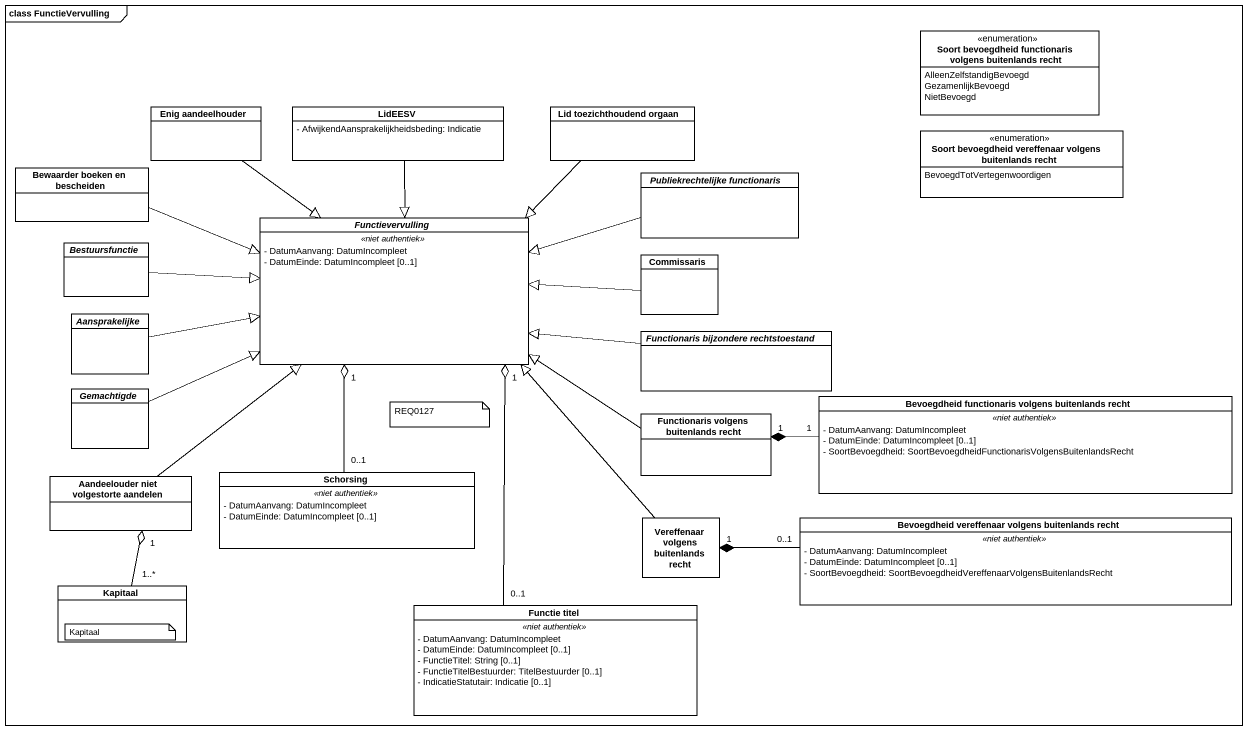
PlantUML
@startuml
mainframe class FunctieVervulling
hide circle
hide empty members
skinparam classAttributeIconSize 0
enum "Soort bevoegdheid functionaris volgens buitenlands recht" as Soort_bevoegdheid {
  AlleenZelfstandigBevoegd
  GezamenlijkBevoegd
  NietBevoegd
}
class "Enig aandeelhouder" as Enig_aandeelhouder
class LidEESV {
  - AfwijkendAansprakelijkheidsbeding: Indicatie
}
class "Lid toezichthoudend orgaan" as Lid_toezichthoudend_orgaan
enum "Soort bevoegdheid vereffenaar volgens buitenlands recht" as Soort_bevoegdheid_2 {
  BevoegdTotVertegenwoordigen
}
class "Bewaarder boeken en bescheiden" as Bewaarder_boeken_en
abstract class "Publiekrechtelijke functionaris" as Publiekrechtelijke
abstract class Functievervulling {
  .. <<niet authentiek>> ..
  - DatumAanvang: DatumIncompleet
  - DatumEinde: DatumIncompleet [0..1]
}
abstract class Bestuursfunctie
class Commissaris
abstract class Aansprakelijke
abstract class "Functionaris bijzondere rechtstoestand" as Functionaris_bijzondere
abstract class Gemachtigde
class "Functionaris volgens buitenlands recht" as Functionaris_volgens
class "Bevoegdheid functionaris volgens buitenlands recht" as Bevoegdheid_functionaris {
  .. <<niet authentiek>> ..
  - DatumAanvang: DatumIncompleet
  - DatumEinde: DatumIncompleet [0..1]
  - SoortBevoegdheid: SoortBevoegdheidFunctionarisVolgensBuitenlandsRecht
}
class "Aandeelouder niet volgestorte aandelen" as Aandeelouder_niet
class Schorsing {
  .. <<niet authentiek>> ..
  - DatumAanvang: DatumIncompleet
  - DatumEinde: DatumIncompleet [0..1]
}
class "Vereffenaar volgens buitenlands recht" as Vereffenaar_volgens
class "Bevoegdheid vereffenaar volgens buitenlands recht" as Bevoegdheid_vereffenaar {
  .. <<niet authentiek>> ..
  - DatumAanvang: DatumIncompleet
  - DatumEinde: DatumIncompleet [0..1]
  - SoortBevoegdheid: SoortBevoegdheidVereffenaarVolgensBuitenlandsRecht
}
class Kapitaal
class "Functie titel" as Functie_titel {
  .. <<niet authentiek>> ..
  - DatumAanvang: DatumIncompleet
  - DatumEinde: DatumIncompleet [0..1]
  - FunctieTitel: String [0..1]
  - FunctieTitelBestuurder: TitelBestuurder [0..1]
  - IndicatieStatutair: Indicatie [0..1]
}
Enig_aandeelhouder --|> Functievervulling
LidEESV --|> Functievervulling
Lid_toezichthoudend_orgaan --|> Functievervulling
Bewaarder_boeken_en -right-|> Functievervulling
Publiekrechtelijke -left-|> Functievervulling
Bestuursfunctie -right-|> Functievervulling
Commissaris -left-|> Functievervulling
Aansprakelijke -right-|> Functievervulling
Functionaris_bijzondere -left-|> Functievervulling
Gemachtigde -right-|> Functievervulling
Functionaris_volgens -left-|> Functievervulling
Bevoegdheid_functionaris "1" -left-* "1" Functionaris_volgens
Aandeelouder_niet -up-|> Functievervulling
Schorsing "0..1" -up-o "1" Functievervulling
Vereffenaar_volgens -up-|> Functievervulling
Bevoegdheid_vereffenaar "0..1" -left-* "1" Vereffenaar_volgens
Kapitaal "1..*" -up-o "1" Aandeelouder_niet
Functie_titel "0..1" -up-o "1" Functievervulling
note as N1
  REQ0127
end note
note as N2
  Kapitaal
end note
@enduml
